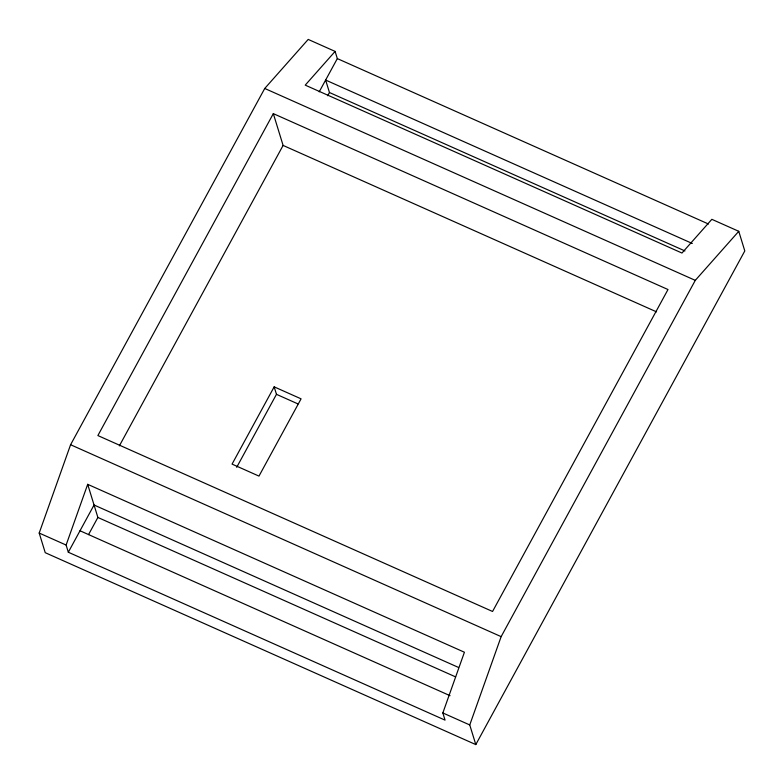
<?xml version="1.0" encoding="UTF-8"?>
<svg xmlns="http://www.w3.org/2000/svg" width="784" height="784" viewBox="0 0 784 784"><rect width="100%" height="100%" fill="white"/><g stroke="black" fill="none" stroke-linecap="round" stroke-linejoin="round"><path stroke-width="1.18" d="M335.111 51.411L305.231 85.133L681.962 253.036L711.852 219.324L738.763 231.309L744.8 250.949L475.8 744.584L45.237 552.691L39.2 533.051L70.589 444.734L264.737 88.465L308.2 39.416L335.111 51.411L337.326 58.594L319.196 91.855M66.111 545.047L87.69 484.326L464.422 652.239L442.842 712.95L445.057 720.133L68.316 552.23L66.111 545.047L39.2 533.051M475.8 744.584L469.753 724.945L501.143 636.637L695.29 280.358L738.763 231.309M273.322 113.631L97.882 435.561L492.558 611.471L667.997 289.531L273.322 113.631L283.102 145.422L119.354 445.89M68.316 552.23L94.051 505.004L458.493 667.439M88.523 534.629L97.882 517.46L87.69 484.326M327.702 95.726L329.456 92.512L325.625 80.056L692.301 243.481M274.165 386.845L232.064 464.108L258.975 476.104L301.076 398.84L274.165 386.845L276.468 394.323L236.699 467.303M337.326 58.594L708.471 224.008M329.456 92.512L684.951 250.949M264.737 88.465L695.29 280.358M283.102 145.422L656.531 311.856M276.468 394.323L297.998 403.927M70.589 444.734L501.143 636.637M97.882 517.46L455.612 676.896M80.017 530.768L450.045 695.682M442.842 712.95L469.753 724.945"/></g></svg>
